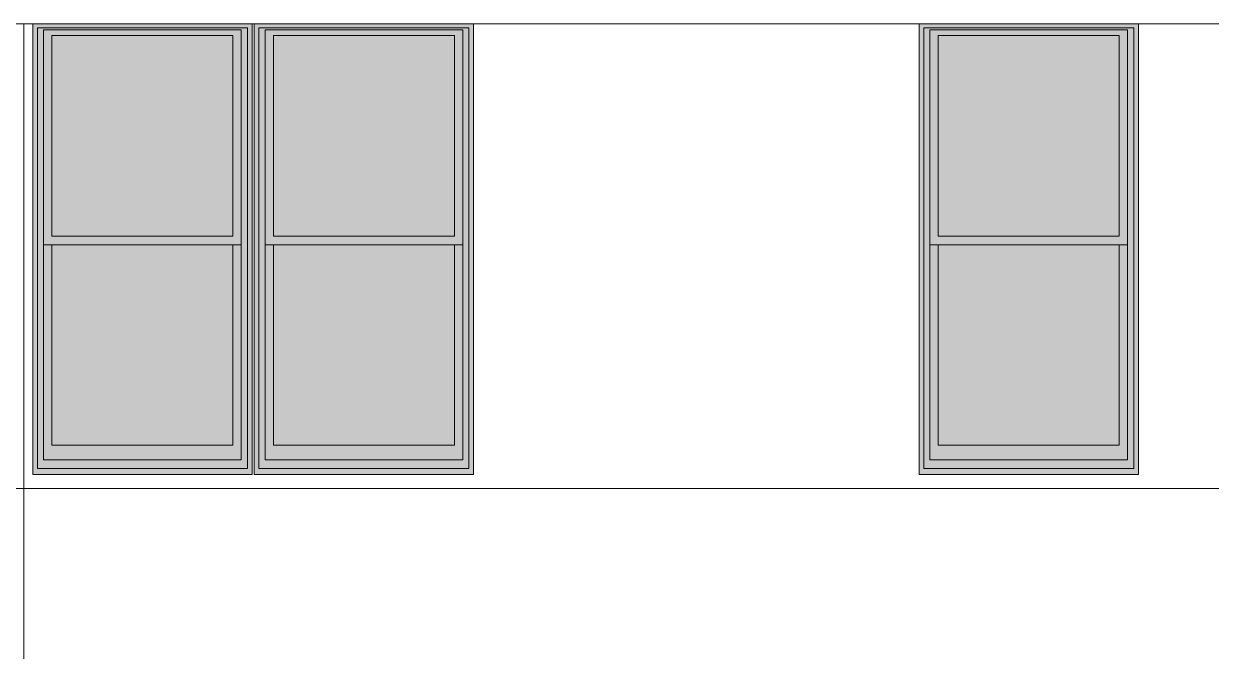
# Model space of a CAD drawing. Header units: inches. Extents: x 1750 to 8392, y -297 to 660.
# Drawn here: x 5032.7 to 5238.5, y 239.8 to 348.5 of the extents above; entities that cross this region are included whole.
import ezdxf

# ---------------------------------------------------------------- set-up
doc = ezdxf.new("R2010")
doc.units = ezdxf.units.IN
doc.header["$MEASUREMENT"] = 0
doc.linetypes.add('Grid Line 1_2_', pattern=[0.875, 0.5, -0.125, 0.125, -0.125])
for name, color, linetype, lineweight in [('0-4', 50, 'Continuous', 5), ('A-FLOR-LEVL-1', 51, 'Grid Line 1_2_', 9), ('A-GLAZ-1', 151, 'Continuous', 9), ('A-WALL-1', 113, 'Continuous', 9)]:
    doc.layers.add(name, color=color, linetype=linetype, lineweight=lineweight)

# ---------------------------------------------------------------- blocks, each defined once
blk = doc.blocks.new('CTR - 1st Phase -Stairs _ Elevators_rvt-2-BUILDING ELEVATION - NORTH')
at = {"layer": 'A-FLOR-LEVL-1'}
blk.add_line((-12376.81, 268), (-9659.78, 268), dxfattribs=at)
blk = doc.blocks.new('Basic Wall _ EXT - FIBER CEMENT - LARGE - ___-2162461-BUILDING ELEVATION - NORTH')
at = {"layer": 'A-WALL-1'}
h = blk.add_hatch(color=256, dxfattribs=at)
h.paths.add_polyline_path([(-10089.2, 348.51), (-10089.2, 348.53), (-10089.98, 348.51)], flags=0)
h.paths.add_polyline_path([(-11970.12, 348.51), (-11885.76, 348.51), (-11970.25, 348.51)], flags=0)
h.paths.add_polyline_path([(-11082.04, 348.51), (-11082.04, 348.53), (-11082.36, 348.51)], flags=0)
h.paths.add_polyline_path([(-10632.76, 348.51), (-10632.76, 348.53), (-10633.69, 348.51)], flags=0)
blk.add_line((-12009.2, 348.51), (-11657.85, 348.51), dxfattribs=at)
blk = doc.blocks.new('Window-Double_Hung-Andersen-400_Series-Tilt_Wash - 3nd Floor-V40-BUILDING ELEVATION - NORTH')
at = {"layer": 'A-GLAZ-1'}
h = blk.add_hatch(color=256, dxfattribs=at)
h.paths.add_polyline_path([(-11817.01, 270.44), (-11778.99, 270.44), (-11779, 348.51), (-11817.01, 348.51), (-11817.01, 271.19)], flags=0)
h.paths.add_polyline_path([(-11813.7, 272.94), (-11815.14, 272.94), (-11815.14, 347.5), (-11780.87, 347.5), (-11780.87, 272.94), (-11806.9, 272.94)], flags=0)
h = blk.add_hatch(color=256, dxfattribs=at)
h.paths.add_polyline_path([(-11780.87, 310.25), (-11780.87, 347.5), (-11815.14, 347.49), (-11815.14, 310.25), (-11782.3, 310.25)], flags=0)
h.paths.add_polyline_path([(-11782.3, 311.75), (-11813.7, 311.75), (-11813.7, 346.5), (-11782.3, 346.5), (-11782.3, 335.57)], flags=0)
for points in [[(-11782.3, 311.75), (-11782.3, 346.5), (-11813.7, 346.5), (-11813.7, 311.75), (-11806.9, 311.75)], [(-11815.14, 272.94), (-11780.87, 272.97), (-11780.87, 310.25), (-11782.3, 310.25), (-11782.3, 275.5), (-11813.7, 275.5), (-11813.7, 310.25), (-11815.14, 310.25), (-11815.14, 273.44)], [(-11782.3, 275.5), (-11782.3, 310.25), (-11813.7, 310.25), (-11813.7, 275.5), (-11787.19, 275.5)]]:
    blk.add_hatch(color=256, dxfattribs=at).paths.add_polyline_path(points, flags=0)
for p, q in [((-11817.01, 348.52), (-11817.01, 270.44)), ((-11817.01, 348.52), (-11817.01, 270.44)), ((-11816.2, 347.81), (-11779.8, 347.81)), ((-11816.2, 271.47), (-11816.2, 347.81)), ((-11779.8, 271.47), (-11779.8, 347.81)), ((-11778.99, 270.44), (-11778.99, 348.52)), ((-11778.99, 348.52), (-11778.99, 270.44)), ((-11815.14, 272.94), (-11815.14, 347.5)), ((-11815.14, 347.5), (-11780.87, 347.5)), ((-11813.7, 311.75), (-11813.7, 346.5)), ((-11813.7, 346.5), (-11782.3, 346.5)), ((-11782.3, 346.5), (-11782.3, 311.75)), ((-11780.87, 347.5), (-11780.87, 272.94)), ((-11782.3, 311.75), (-11813.7, 311.75)), ((-11815.14, 310.25), (-11780.87, 310.25)), ((-11813.7, 275.5), (-11813.7, 310.25)), ((-11782.3, 310.25), (-11782.3, 275.5)), ((-11782.3, 275.5), (-11813.7, 275.5)), ((-11780.87, 272.94), (-11815.14, 272.94)), ((-11817.01, 270.44), (-11778.99, 270.44)), ((-11817.01, 270.44), (-11778.99, 270.44)), ((-11779.8, 271.47), (-11816.2, 271.47))]:
    blk.add_line(p, q, dxfattribs=at)
blk = doc.blocks.new('Window-Double_Hung-Andersen-400_Series-Tilt_Wash - 3nd Floor-V43-BUILDING ELEVATION - NORTH')
at = {"layer": 'A-GLAZ-1'}
h = blk.add_hatch(color=256, dxfattribs=at)
h.paths.add_polyline_path([(-11930.34, 270.44), (-11894.19, 270.44), (-11894.2, 348.51), (-11932.21, 348.51), (-11932.21, 270.44), (-11931.03, 270.44)], flags=0)
h.paths.add_polyline_path([(-11930.34, 272.94), (-11930.34, 347.5), (-11896.07, 347.5), (-11896.07, 272.94), (-11930.12, 272.94)], flags=0)
h = blk.add_hatch(color=256, dxfattribs=at)
h.paths.add_polyline_path([(-11896.07, 310.25), (-11896.07, 347.5), (-11930.34, 347.49), (-11930.34, 310.25), (-11897.5, 310.25)], flags=0)
h.paths.add_polyline_path([(-11925.19, 311.75), (-11928.9, 311.75), (-11928.9, 346.5), (-11897.5, 346.5), (-11897.5, 311.75), (-11924.47, 311.75)], flags=0)
for points in [[(-11928.9, 311.75), (-11897.5, 311.75), (-11897.5, 346.5), (-11928.9, 346.5), (-11928.9, 335.57)], [(-11905.48, 272.94), (-11896.07, 272.97), (-11896.07, 310.25), (-11897.5, 310.25), (-11897.5, 275.5), (-11928.9, 275.5), (-11928.9, 310.25), (-11930.34, 310.25), (-11930.34, 272.94), (-11925.19, 272.94)], [(-11905.48, 275.5), (-11897.5, 275.5), (-11897.5, 310.25), (-11928.9, 310.25), (-11928.9, 275.5), (-11925.19, 275.5)]]:
    blk.add_hatch(color=256, dxfattribs=at).paths.add_polyline_path(points, flags=0)
for p, q in [((-11932.21, 348.52), (-11932.21, 270.44)), ((-11932.21, 348.52), (-11932.21, 270.44)), ((-11931.4, 347.81), (-11895, 347.81)), ((-11931.4, 271.47), (-11931.4, 347.81)), ((-11895, 271.47), (-11895, 347.81)), ((-11894.19, 270.44), (-11894.19, 348.52)), ((-11894.19, 348.52), (-11894.19, 270.44)), ((-11930.34, 272.94), (-11930.34, 347.5)), ((-11930.34, 347.5), (-11896.07, 347.5)), ((-11928.9, 311.75), (-11928.9, 346.5)), ((-11928.9, 346.5), (-11897.5, 346.5)), ((-11897.5, 346.5), (-11897.5, 311.75)), ((-11896.07, 347.5), (-11896.07, 272.94)), ((-11897.5, 311.75), (-11928.9, 311.75)), ((-11930.34, 310.25), (-11896.07, 310.25)), ((-11928.9, 275.5), (-11928.9, 310.25)), ((-11897.5, 310.25), (-11897.5, 275.5)), ((-11897.5, 275.5), (-11928.9, 275.5)), ((-11896.07, 272.94), (-11930.34, 272.94)), ((-11932.21, 270.44), (-11894.19, 270.44)), ((-11932.21, 270.44), (-11894.19, 270.44)), ((-11895, 271.47), (-11931.4, 271.47))]:
    blk.add_line(p, q, dxfattribs=at)
blk = doc.blocks.new('Window-Double_Hung-Andersen-400_Series-Tilt_Wash - 3nd Floor-V44-BUILDING ELEVATION - NORTH')
at = {"layer": 'A-GLAZ-1'}
h = blk.add_hatch(color=256, dxfattribs=at)
h.paths.add_polyline_path([(-11932.59, 270.44), (-11932.6, 348.51), (-11970.61, 348.51), (-11970.61, 270.44), (-11933.28, 270.44)], flags=0)
h.paths.add_polyline_path([(-11944.91, 272.94), (-11968.74, 272.94), (-11968.74, 347.5), (-11934.47, 347.5), (-11934.47, 272.94), (-11941.92, 272.94)], flags=0)
h = blk.add_hatch(color=256, dxfattribs=at)
h.paths.add_polyline_path([(-11935.05, 310.25), (-11934.47, 310.25), (-11934.47, 347.5), (-11968.74, 347.49), (-11968.74, 310.25), (-11935.9, 310.25)], flags=0)
h.paths.add_polyline_path([(-11964.63, 311.75), (-11967.3, 311.75), (-11967.3, 346.5), (-11935.9, 346.5), (-11935.9, 311.75)], flags=0)
for points in [[(-11935.9, 311.75), (-11935.9, 346.5), (-11967.3, 346.5), (-11967.3, 311.75), (-11964.63, 311.75)], [(-11935.9, 272.94), (-11934.47, 272.97), (-11934.47, 310.25), (-11935.9, 310.25), (-11935.9, 275.5), (-11967.3, 275.5), (-11967.3, 310.25), (-11968.74, 310.25), (-11968.74, 272.94), (-11941.92, 272.94)], [(-11944.91, 275.5), (-11935.9, 275.5), (-11935.9, 310.25), (-11967.3, 310.25), (-11967.3, 275.5), (-11964.63, 275.5)]]:
    blk.add_hatch(color=256, dxfattribs=at).paths.add_polyline_path(points, flags=0)
for p, q in [((-11970.61, 348.52), (-11970.61, 270.44)), ((-11970.61, 348.52), (-11970.61, 270.44)), ((-11969.8, 347.81), (-11933.4, 347.81)), ((-11969.8, 271.47), (-11969.8, 347.81)), ((-11933.4, 271.47), (-11933.4, 347.81)), ((-11932.59, 270.44), (-11932.59, 348.52)), ((-11932.59, 348.52), (-11932.59, 270.44)), ((-11968.74, 272.94), (-11968.74, 347.5)), ((-11968.74, 347.5), (-11934.47, 347.5)), ((-11967.3, 311.75), (-11967.3, 346.5)), ((-11967.3, 346.5), (-11935.9, 346.5)), ((-11935.9, 346.5), (-11935.9, 311.75)), ((-11934.47, 347.5), (-11934.47, 272.94)), ((-11935.9, 311.75), (-11967.3, 311.75)), ((-11968.74, 310.25), (-11934.47, 310.25)), ((-11967.3, 275.5), (-11967.3, 310.25)), ((-11935.9, 310.25), (-11935.9, 275.5)), ((-11935.9, 275.5), (-11967.3, 275.5)), ((-11934.47, 272.94), (-11968.74, 272.94)), ((-11970.61, 270.44), (-11932.59, 270.44)), ((-11970.61, 270.44), (-11932.59, 270.44)), ((-11933.4, 271.47), (-11969.8, 271.47))]:
    blk.add_line(p, q, dxfattribs=at)

msp = doc.modelspace()

# ---------------------------------------------------------------- linework, layer by layer
at = {"layer": 'A-FLOR-LEVL-1'}
msp.add_line((4628.8196, 268), (7344.3503, 268), dxfattribs=at)
at = {"layer": 'A-WALL-1'}
msp.add_line((5032.715, 229.7258), (5032.715, 348.5174), dxfattribs=at)

# ---------------------------------------------------------------- block references
at = {"layer": '0-4'}
msp.add_blockref('CTR - 1st Phase -Stairs _ Elevators_rvt-2-BUILDING ELEVATION - NORTH', (17004.8786, 0), dxfattribs=at)
at = {"layer": 'A-GLAZ-1'}
for name in ['Window-Double_Hung-Andersen-400_Series-Tilt_Wash - 3nd Floor-V44-BUILDING ELEVATION - NORTH', 'Window-Double_Hung-Andersen-400_Series-Tilt_Wash - 3nd Floor-V43-BUILDING ELEVATION - NORTH', 'Window-Double_Hung-Andersen-400_Series-Tilt_Wash - 3nd Floor-V40-BUILDING ELEVATION - NORTH']:
    msp.add_blockref(name, (17004.8786, 0), dxfattribs=at)
at = {"layer": 'A-WALL-1'}
msp.add_blockref('Basic Wall _ EXT - FIBER CEMENT - LARGE - ___-2162461-BUILDING ELEVATION - NORTH', (17004.8786, 0), dxfattribs=at)

doc.saveas('drawing.dxf')
